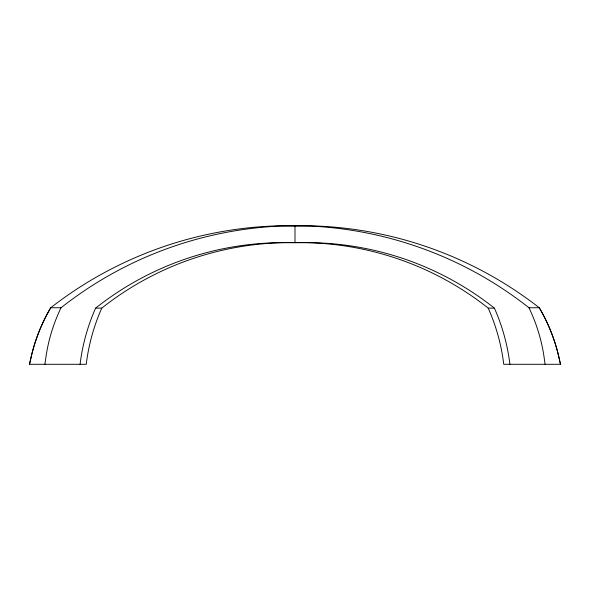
<?xml version="1.0" encoding="UTF-8"?>
<svg xmlns="http://www.w3.org/2000/svg" width="590" height="590" viewBox="0 0 590 590"><rect width="100%" height="100%" fill="white"/><g stroke="black" fill="none" stroke-linecap="round" stroke-linejoin="round"><path stroke-width="0.89" d="M488.232 308.135A197.156 197.156 0 0 1 503.757 364.296L560.5 364.296L559.379 359.34A176.1 174.507 -19.3 0 0 539.282 307.751A388.559 388.559 0 0 0 295 225.705L295 242.652A303.149 303.149 0 0 1 488.232 308.135L494.398 308.135A197.156 197.156 0 0 1 509.922 364.296M44.892 364.296L45.6 359.399A169.913 169.913 0 0 1 61.043 307.751A381.767 381.767 0 0 1 279.048 226.11L310.952 226.11A381.767 381.767 0 0 1 528.957 307.751L539.282 307.751A174.507 174.507 0 0 1 559.372 359.34L560.5 364.296M295 242.652A303.149 303.149 0 0 0 101.768 308.135A197.156 197.156 0 0 0 86.243 364.296L29.5 364.296L30.621 359.34A176.1 174.507 19.3 0 1 50.718 307.751A388.559 388.559 0 0 1 295 225.705M29.5 364.296L30.628 359.34A174.507 174.507 0 0 1 50.718 307.751L61.043 307.751M80.078 364.296A197.156 197.156 0 0 1 95.602 308.135L101.768 308.135M545.108 364.296L544.4 359.399A169.913 169.913 0 0 0 528.957 307.751M494.398 308.135A303.149 303.149 0 0 0 301.166 242.652L288.834 242.652A303.149 303.149 0 0 0 95.602 308.135"/></g></svg>
